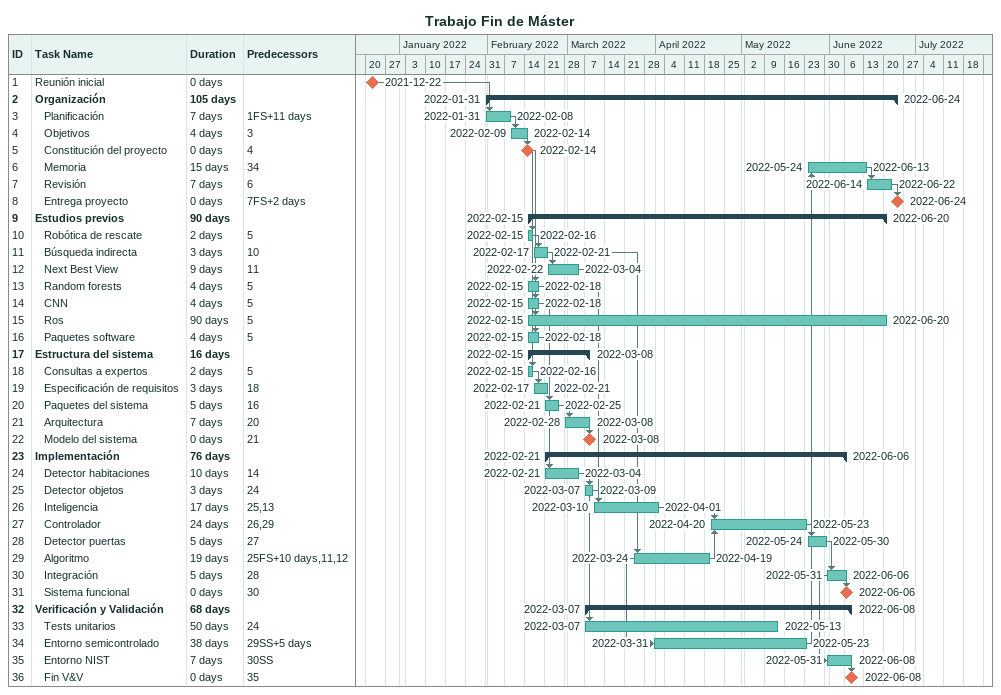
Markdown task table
Trabajo Fin de Máster

| ID | Level | Task | Duration | Start | Finish | Predecessors |
|---|---|---|---|---|---|---|
| 1 | 1 | Reunión inicial | 0d | 2021-12-22 | 2021-12-22 |  |
| 2 | 1 | **Organización** | 105d | 2022-01-31 | 2022-06-24 |  |
| 3 | 2 | Planificación | 7d | 2022-01-31 | 2022-02-08 | 1FS+11d |
| 4 | 2 | Objetivos | 4d | 2022-02-09 | 2022-02-14 | 3 |
| 5 | 2 | Constitución del proyecto | 0d | 2022-02-14 | 2022-02-14 | 4 |
| 6 | 2 | Memoria | 15d | 2022-05-24 | 2022-06-13 | 34 |
| 7 | 2 | Revisión | 7d | 2022-06-14 | 2022-06-22 | 6 |
| 8 | 2 | Entrega proyecto | 0d | 2022-06-24 | 2022-06-24 | 7FS+2d |
| 9 | 1 | **Estudios previos** | 90d | 2022-02-15 | 2022-06-20 |  |
| 10 | 2 | Robótica de rescate | 2d | 2022-02-15 | 2022-02-16 | 5 |
| 11 | 2 | Búsqueda indirecta | 3d | 2022-02-17 | 2022-02-21 | 10 |
| 12 | 2 | Next Best View | 9d | 2022-02-22 | 2022-03-04 | 11 |
| 13 | 2 | Random forests | 4d | 2022-02-15 | 2022-02-18 | 5 |
| 14 | 2 | CNN | 4d | 2022-02-15 | 2022-02-18 | 5 |
| 15 | 2 | Ros | 90d | 2022-02-15 | 2022-06-20 | 5 |
| 16 | 2 | Paquetes software | 4d | 2022-02-15 | 2022-02-18 | 5 |
| 17 | 1 | **Estructura del sistema** | 16d | 2022-02-15 | 2022-03-08 |  |
| 18 | 2 | Consultas a expertos | 2d | 2022-02-15 | 2022-02-16 | 5 |
| 19 | 2 | Especificación de requisitos | 3d | 2022-02-17 | 2022-02-21 | 18 |
| 20 | 2 | Paquetes del sistema | 5d | 2022-02-21 | 2022-02-25 | 16 |
| 21 | 2 | Arquitectura | 7d | 2022-02-28 | 2022-03-08 | 20 |
| 22 | 2 | Modelo del sistema | 0d | 2022-03-08 | 2022-03-08 | 21 |
| 23 | 1 | **Implementación** | 76d | 2022-02-21 | 2022-06-06 |  |
| 24 | 2 | Detector habitaciones | 10d | 2022-02-21 | 2022-03-04 | 14 |
| 25 | 2 | Detector objetos | 3d | 2022-03-07 | 2022-03-09 | 24 |
| 26 | 2 | Inteligencia | 17d | 2022-03-10 | 2022-04-01 | 25, 13 |
| 27 | 2 | Controlador | 24d | 2022-04-20 | 2022-05-23 | 26, 29 |
| 28 | 2 | Detector puertas | 5d | 2022-05-24 | 2022-05-30 | 27 |
| 29 | 2 | Algoritmo | 19d | 2022-03-24 | 2022-04-19 | 25FS+10d, 11, 12 |
| 30 | 2 | Integración | 5d | 2022-05-31 | 2022-06-06 | 28 |
| 31 | 2 | Sistema funcional | 0d | 2022-06-06 | 2022-06-06 | 30 |
| 32 | 1 | **Verificación y Validación** | 68d | 2022-03-07 | 2022-06-08 |  |
| 33 | 2 | Tests unitarios | 50d | 2022-03-07 | 2022-05-13 | 24 |
| 34 | 2 | Entorno semicontrolado | 38d | 2022-03-31 | 2022-05-23 | 29SS+5d |
| 35 | 2 | Entorno NIST | 7d | 2022-05-31 | 2022-06-08 | 30SS |
| 36 | 2 | Fin V&V | 0d | 2022-06-08 | 2022-06-08 | 35 |
